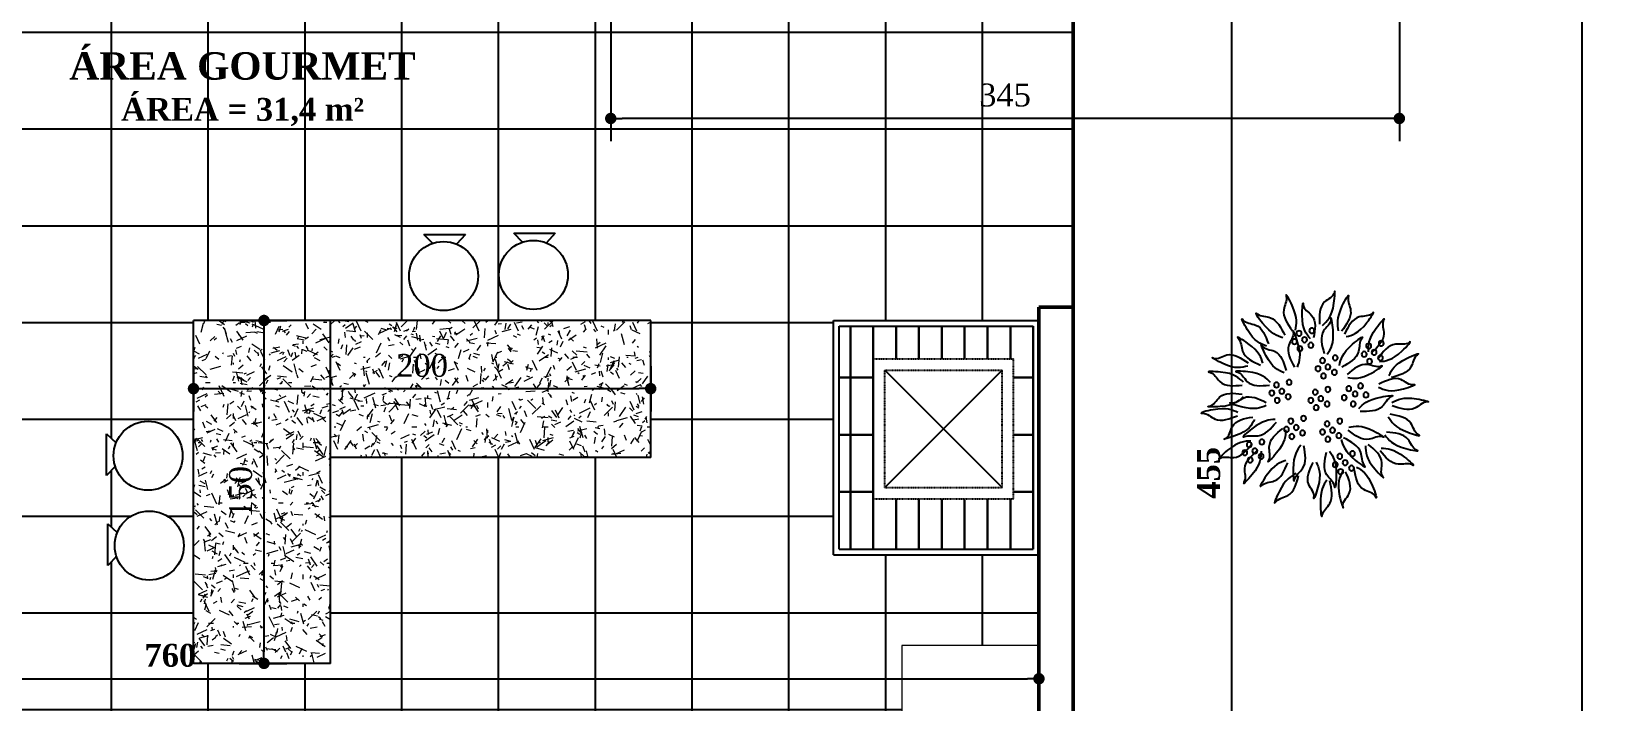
# Model space of a CAD drawing. Header units: millimetres. Extents: x 14929 to 124997, y 1647 to 25134.
# Drawn here: x 15713 to 16401, y 21382 to 21675 of the extents above; entities that cross this region are included whole.
import ezdxf

# ---------------------------------------------------------------- set-up
doc = ezdxf.new("R2010")
doc.units = ezdxf.units.MM
doc.linetypes.add('HIDDEN2', pattern=[0.1875, 0.125, -0.0625])
for name, color, linetype in [('ACESSORIOS', 2, 'Continuous'), ('Cobertura', 2, 'Continuous'), ('Hachuria - Moveis', 1, 'Continuous'), ('paisajismo', 7, 'Continuous'), ('Piso', 55, 'Continuous')]:
    doc.layers.add(name, color=color, linetype=linetype)
for name, color, linetype, lineweight in [('Hachura', 1, 'Continuous', 9), ('Parede Baixa', 5, 'Continuous', 50), ('Pilares Sub-solo', 7, 'Continuous', 70)]:
    doc.layers.add(name, color=color, linetype=linetype, lineweight=lineweight)
doc.styles.add('Valéria', font='romantic.ttf', dxfattribs={"height": 10})
doc.dimstyles.new('Cota - 50', dxfattribs={"dimtxt": 10, "dimasz": 5, "dimexe": 10, "dimexo": 20, "dimgap": 5, "dimtad": 1, "dimtxsty": 'Valéria', "dimblk": 'DOT', "dimcen": 0, "dimclrd": 12, "dimclre": 12, "dimclrt": 2, "dimazin": 2, "dimtfac": 1, "dimtix": 1, "dimtmove": 0, "dimatfit": 3, "dimldrblk": 'DOT', "dimfxl": 1, "dimarcsym": 0})

# ---------------------------------------------------------------- blocks, each defined once
blk = doc.blocks.new('A$C375069E9')
at = {"layer": 'paisajismo', "color": 221}
for centre in [(0.523, 1.919), (1.295, 2.06), (1.305, 1.899), (1.375, 1.959), (1.436, 2.03), (1.486, 1.939), (0.533, 1.759), (0.603, 1.819), (0.653, 1.719), (0.663, 1.889), (0.713, 1.799), (1.034, 1.759), (1.175, 1.729), (1.426, 1.859), (1.044, 1.598), (1.115, 1.658), (1.165, 1.558), (1.225, 1.638), (0.753, 1.448), (0.884, 1.418), (1.115, 1.408), (1.255, 1.378), (1.546, 1.488), (1.626, 1.388), (1.687, 1.458), (0.693, 1.348), (0.814, 1.358), (0.834, 1.247), (0.934, 1.317), (1.125, 1.247), (1.195, 1.307), (1.245, 1.207), (1.305, 1.287), (1.556, 1.327), (1.677, 1.287), (1.737, 1.368), (0.984, 1.057), (1.125, 1.027), (1.386, 1.087), (1.526, 1.057), (0.994, 0.896), (1.064, 0.956), (1.115, 0.856), (1.175, 0.936), (1.396, 0.926), (1.466, 0.986), (1.516, 0.886), (1.576, 0.966), (0.844, 0.696), (1.847, 0.826), (1.927, 0.726), (1.988, 0.796), (2.038, 0.706), (0.854, 0.535), (0.924, 0.595), (0.984, 0.666), (1.034, 0.575), (1.857, 0.666), (1.978, 0.625), (0.974, 0.495)]:
    blk.add_circle(centre, 0.0284, dxfattribs=at)
at = {"layer": 'paisajismo', "color": 124}
for points in [[(0.998, 2.06), (0.956, 2.334), (0.888, 2.44), (0.889, 2.435), (0.863, 2.285), (0.965, 2.054)], [(1.176, 2.118), (1.049, 2.364), (1.042, 2.49), (1.043, 2.485), (1.153, 2.379), (1.207, 2.133)], [(1.475, 2.065), (1.512, 2.34), (1.578, 2.447), (1.577, 2.442), (1.606, 2.292), (1.509, 2.06)], [(0.912, 1.994), (0.683, 2.149), (0.616, 2.257), (0.62, 2.253), (0.767, 2.212), (0.932, 2.022)], [(1.308, 1.969), (1.401, 2.229), (1.391, 2.355), (1.391, 2.35), (1.296, 2.23), (1.275, 1.979)], [(1.614, 1.981), (1.84, 2.142), (1.904, 2.25), (1.9, 2.247), (1.754, 2.203), (1.593, 2.009)], [(0.664, 1.826), (0.579, 2.089), (0.495, 2.183), (0.497, 2.179), (0.495, 2.026), (0.632, 1.814)], [(1.122, 1.799), (1.058, 2.068), (1.082, 2.193), (1.082, 2.187), (1.163, 2.058), (1.156, 1.806)], [(1.798, 1.89), (2.008, 2.07), (2.062, 2.185), (2.059, 2.181), (1.917, 2.123), (1.775, 1.916)], [(0.543, 1.718), (0.292, 1.836), (0.209, 1.931), (0.213, 1.928), (0.366, 1.911), (0.558, 1.749)], [(0.988, 1.675), (0.841, 1.91), (0.737, 1.981), (0.74, 1.977), (0.775, 1.828), (0.959, 1.656)], [(1.453, 1.657), (1.451, 1.934), (1.501, 2.049), (1.5, 2.044), (1.55, 1.9), (1.487, 1.656)], [(1.602, 1.593), (1.803, 1.784), (1.851, 1.901), (1.848, 1.896), (1.709, 1.832), (1.578, 1.618)], [(1.836, 1.699), (2.004, 1.919), (2.114, 1.98), (2.111, 1.977), (2.062, 1.832), (1.862, 1.678)], [(0.438, 1.564), (0.237, 1.755), (0.118, 1.797), (0.122, 1.794), (0.194, 1.659), (0.415, 1.539)], [(2.005, 1.668), (2.28, 1.695), (2.39, 1.758), (2.385, 1.756), (2.236, 1.791), (2.001, 1.702)], [(0.896, 1.541), (0.624, 1.594), (0.52, 1.667), (0.525, 1.665), (0.677, 1.685), (0.903, 1.575)], [(1.751, 1.486), (2.002, 1.603), (2.129, 1.605), (2.124, 1.604), (2.013, 1.498), (1.765, 1.455)], [(2.053, 1.488), (2.306, 1.601), (2.432, 1.601), (2.427, 1.6), (2.315, 1.496), (2.066, 1.456)], [(0.553, 1.432), (0.276, 1.415), (0.158, 1.46), (0.163, 1.459), (0.305, 1.517), (0.551, 1.466)], [(0.405, 1.262), (0.131, 1.304), (0.009, 1.27), (0.015, 1.27), (0.151, 1.2), (0.401, 1.228)], [(0.773, 1.195), (0.528, 1.324), (0.402, 1.332), (0.407, 1.33), (0.513, 1.219), (0.758, 1.164)], [(1.8, 1.231), (2.076, 1.215), (2.195, 1.26), (2.189, 1.259), (2.047, 1.316), (1.801, 1.265)], [(2.055, 1.326), (2.31, 1.218), (2.436, 1.221), (2.431, 1.222), (2.317, 1.323), (2.067, 1.357)], [(0.447, 1.106), (0.23, 0.934), (0.107, 0.902), (0.112, 0.905), (0.195, 1.033), (0.426, 1.133)], [(1.701, 1.076), (1.958, 0.973), (2.046, 0.883), (2.041, 0.885), (1.889, 0.894), (1.687, 1.045)], [(1.928, 1.076), (2.139, 0.896), (2.26, 0.861), (2.255, 0.863), (2.177, 0.995), (1.949, 1.102)], [(2.115, 1.151), (2.39, 1.183), (2.511, 1.145), (2.506, 1.145), (2.367, 1.08), (2.118, 1.117)], [(0.483, 0.904), (0.251, 0.752), (0.126, 0.732), (0.131, 0.734), (0.226, 0.854), (0.465, 0.933)], [(0.883, 0.989), (0.609, 0.948), (0.503, 0.88), (0.508, 0.882), (0.658, 0.855), (0.889, 0.956)], [(1.585, 0.962), (1.685, 0.704), (1.775, 0.615), (1.772, 0.62), (1.766, 0.772), (1.617, 0.976)], [(0.524, 0.758), (0.266, 0.658), (0.177, 0.569), (0.181, 0.571), (0.334, 0.578), (0.537, 0.726)], [(0.698, 0.783), (0.595, 0.526), (0.504, 0.438), (0.507, 0.442), (0.516, 0.595), (0.667, 0.796)], [(0.969, 0.852), (0.812, 0.624), (0.705, 0.557), (0.708, 0.561), (0.75, 0.708), (0.941, 0.872)], [(1.098, 0.722), (1.022, 0.455), (1.04, 0.33), (1.041, 0.335), (1.128, 0.461), (1.131, 0.713)], [(1.416, 0.791), (1.501, 0.528), (1.488, 0.402), (1.487, 0.407), (1.396, 0.53), (1.383, 0.782)], [(1.856, 0.722), (1.956, 0.464), (2.046, 0.374), (2.043, 0.379), (2.037, 0.532), (1.888, 0.735)], [(1.972, 0.836), (2.229, 0.733), (2.317, 0.642), (2.312, 0.645), (2.16, 0.653), (1.958, 0.804)], [(0.798, 0.546), (0.619, 0.335), (0.583, 0.214), (0.585, 0.218), (0.717, 0.297), (0.825, 0.524)], [(1.244, 0.6), (1.226, 0.324), (1.271, 0.206), (1.27, 0.211), (1.328, 0.353), (1.278, 0.599)], [(1.582, 0.621), (1.799, 0.449), (1.858, 0.337), (1.854, 0.341), (1.71, 0.393), (1.56, 0.595)], [(0.953, 0.499), (0.985, 0.224), (0.947, 0.103), (0.948, 0.108), (0.882, 0.247), (0.919, 0.496)], [(1.128, 0.401), (1.199, 0.134), (1.18, 0.009), (1.179, 0.014), (1.094, 0.142), (1.095, 0.393)], [(1.466, 0.475), (1.657, 0.274), (1.699, 0.155), (1.696, 0.159), (1.561, 0.231), (1.441, 0.452)]]:
    blk.add_spline(points, degree=3, dxfattribs=at)
blk = doc.blocks.new('_Dot')
at = {"color": 0, "linetype": 'ByBlock', "lineweight": -2}
blk.add_line((-0.5, 0), (-1, 0), dxfattribs=at)
at = {"color": 0, "linetype": 'ByBlock', "const_width": 0.5}
blk.add_lwpolyline([(-0.25, 0, 1), (0.25, 0, 1)], format="xyb", close=True, dxfattribs=at)
blk = doc.blocks.new('*D694')
at = {"color": 12, "lineweight": -2, "transparency": 16777216}
for p, q in [((16188.73, 21709.41), (16248.14, 21709.41)), ((16238.14, 21259.41), (16238.14, 21704.41)), ((16173.73, 21254.41), (16248.14, 21254.41))]:
    blk.add_line(p, q, dxfattribs=at)
at = {"layer": 'Defpoints', "color": 0, "transparency": 16777216}
for p in [(16168.73, 21709.41), (16238.14, 21709.41), (16153.73, 21254.41)]:
    blk.add_point(p, dxfattribs=at)
at = {"color": 12, "lineweight": -2, "transparency": 16777216, "xscale": 5, "yscale": 5, "zscale": 5}
for p, rotation in [((16238.14, 21709.41), 90), ((16238.14, 21254.41), 270)]:
    blk.add_blockref('_Dot', p, dxfattribs=dict(at, rotation=rotation))
at = {"color": 2, "transparency": 16777216, "insert": (16228.02, 21481.91), "char_height": 10, "attachment_point": 5, "rotation": 90, "style": 'Valéria'}
blk.add_mtext('{\\fRomantic|b1|i0|c2|p2;455}', dxfattribs=at)
blk = doc.blocks.new('*D744')
at = {"color": 12, "lineweight": -2, "transparency": 16777216}
for p, q in [((15393.73, 21404.41), (15393.73, 21401.85)), ((16153.73, 21404.41), (16153.73, 21401.85)), ((15398.73, 21391.85), (16148.73, 21391.85))]:
    blk.add_line(p, q, dxfattribs=at)
at = {"layer": 'Defpoints', "color": 0, "transparency": 16777216}
for p in [(16153.73, 21391.85), (15393.73, 21384.41), (16153.73, 21384.41)]:
    blk.add_point(p, dxfattribs=at)
at = {"color": 12, "lineweight": -2, "transparency": 16777216, "xscale": 5, "yscale": 5, "zscale": 5, "rotation": 180}
blk.add_blockref('_Dot', (15393.73, 21391.85), dxfattribs=at)
at = {"color": 12, "lineweight": -2, "transparency": 16777216, "xscale": 5, "yscale": 5, "zscale": 5}
blk.add_blockref('_Dot', (16153.73, 21391.85), dxfattribs=at)
at = {"color": 2, "transparency": 16777216, "insert": (15773.73, 21402.04), "char_height": 10, "attachment_point": 5, "style": 'Valéria'}
blk.add_mtext('{\\fRomantic|b1|i0|c2|p2;760}', dxfattribs=at)
blk = doc.blocks.new('*D745')
at = {"color": 12, "lineweight": -2, "transparency": 16777216}
for p, q in [((15783.87, 21528.57), (15783.87, 21508.74)), ((15983.87, 21528.57), (15983.87, 21508.74)), ((15788.87, 21518.74), (15978.87, 21518.74))]:
    blk.add_line(p, q, dxfattribs=at)
at = {"layer": 'Defpoints', "color": 0, "transparency": 16777216}
for p in [(15783.87, 21548.57), (15983.87, 21548.57), (15983.87, 21518.74)]:
    blk.add_point(p, dxfattribs=at)
at = {"color": 12, "lineweight": -2, "transparency": 16777216, "xscale": 5, "yscale": 5, "zscale": 5, "rotation": 180}
blk.add_blockref('_Dot', (15783.87, 21518.74), dxfattribs=at)
at = {"color": 12, "lineweight": -2, "transparency": 16777216, "xscale": 5, "yscale": 5, "zscale": 5}
blk.add_blockref('_Dot', (15983.87, 21518.74), dxfattribs=at)
at = {"color": 2, "transparency": 16777216, "insert": (15883.87, 21528.85), "char_height": 10, "attachment_point": 5, "style": 'Valéria'}
blk.add_mtext('200', dxfattribs=at)
blk = doc.blocks.new('*D746')
at = {"color": 12, "lineweight": -2, "transparency": 16777216}
for p, q in [((15803.87, 21548.57), (15824.71, 21548.57)), ((15814.71, 21543.57), (15814.71, 21403.57)), ((15803.87, 21398.57), (15824.71, 21398.57))]:
    blk.add_line(p, q, dxfattribs=at)
at = {"layer": 'Defpoints', "color": 0, "transparency": 16777216}
for p in [(15783.87, 21548.57), (15783.87, 21398.57), (15814.71, 21398.57)]:
    blk.add_point(p, dxfattribs=at)
at = {"color": 12, "lineweight": -2, "transparency": 16777216, "xscale": 5, "yscale": 5, "zscale": 5}
for p, rotation in [((15814.71, 21548.57), 90), ((15814.71, 21398.57), 270)]:
    blk.add_blockref('_Dot', p, dxfattribs=dict(at, rotation=rotation))
at = {"color": 2, "transparency": 16777216, "insert": (15804.52, 21473.57), "char_height": 10, "attachment_point": 5, "rotation": 90, "style": 'Valéria'}
blk.add_mtext('150', dxfattribs=at)
blk = doc.blocks.new('*D748')
at = {"color": 12, "lineweight": -2, "transparency": 16777216}
for p, q in [((16188.73, 21709.41), (16401.16, 21709.41)), ((16391.16, 21704.41), (16391.16, 20339.41)), ((16187.48, 20334.41), (16401.16, 20334.41))]:
    blk.add_line(p, q, dxfattribs=at)
at = {"layer": 'Defpoints', "color": 0, "transparency": 16777216}
for p in [(16168.73, 21709.41), (16167.48, 20334.41), (16391.16, 20334.41)]:
    blk.add_point(p, dxfattribs=at)
at = {"color": 12, "lineweight": -2, "transparency": 16777216, "xscale": 5, "yscale": 5, "zscale": 5}
for p, rotation in [((16391.16, 21709.41), 90), ((16391.16, 20334.41), 270)]:
    blk.add_blockref('_Dot', p, dxfattribs=dict(at, rotation=rotation))
at = {"color": 2, "transparency": 16777216, "insert": (16380.97, 21021.91), "char_height": 10, "attachment_point": 5, "rotation": 90, "style": 'Valéria'}
blk.add_mtext('1375', dxfattribs=at)
blk = doc.blocks.new('*D749')
at = {"color": 12, "lineweight": -2, "transparency": 16777216}
for p, q in [((15966.4, 21689.41), (15966.4, 21626.93)), ((16311.4, 21689.41), (16311.4, 21626.93)), ((16306.4, 21636.93), (15971.4, 21636.93))]:
    blk.add_line(p, q, dxfattribs=at)
at = {"layer": 'Defpoints', "color": 0, "transparency": 16777216}
for p in [(15966.4, 21709.41), (16311.4, 21709.41), (15966.4, 21636.93)]:
    blk.add_point(p, dxfattribs=at)
at = {"color": 12, "lineweight": -2, "transparency": 16777216, "xscale": 5, "yscale": 5, "zscale": 5, "rotation": 180}
blk.add_blockref('_Dot', (15966.4, 21636.93), dxfattribs=at)
at = {"color": 12, "lineweight": -2, "transparency": 16777216, "xscale": 5, "yscale": 5, "zscale": 5}
blk.add_blockref('_Dot', (16311.4, 21636.93), dxfattribs=at)
at = {"color": 2, "transparency": 16777216, "insert": (16138.9, 21647.12), "char_height": 10, "attachment_point": 5, "style": 'Valéria'}
blk.add_mtext('345', dxfattribs=at)

msp = doc.modelspace()

# ---------------------------------------------------------------- hatches: boundary and pattern name
at = {"layer": 'Hachura', "transparency": 33554687}
h = msp.add_hatch(dxfattribs=at)
h.set_pattern_fill('TEXTURED', color=55, scale=34.666667, angle=540, pattern_type=2)
h.set_pattern_definition([(180, (3930.65, 5607.934), (-15.253333, -26.346667), [1.386667, -23.226667, 1.04, -10.053333, 2.08, -24.613333]), (185, (3946.25, 5595.454), (-13.65015, -26.945558), [2.773333, -23.226667, 2.08, -10.053333, 4.16, -24.613333]), (190, (3937.237, 5593.72), (-9.322576, -32.973117), [2.426667, -5.893333, 3.12, -18.373333, 1.733333, -22.88]), (195, (3943.477, 5590.6), (-7.800804, -31.160774), [4.853333, -5.893333, 5.2, -18.373333, 3.813333, -22.88]), (200, (3940.704, 5604.814), (-15.42331, -25.535034), [2.773333, -19.066667, 2.426667, -14.213333, 1.733333, -11.093333]), (205, (3935.85, 5609.667), (-17.285344, -25.272984), [3.813333, -19.066667, 4.853333, -14.213333, 4.16, -11.093333]), (210, (3930.65, 5606.894), (2.53867, -29.357105), [1.733333, -11.44, 1.386667, -16.986667, 1.04, -22.533333]), (215, (3946.25, 5619.374), (-2.579614, -34.392808), [3.813333, -11.44, 2.773333, -16.986667, 2.08, -22.533333]), (220, (3940.357, 5599.267), (-3.909928, -25.002797), [1.386667, -15.253333, 1.04, -9.706667, 2.773333, -17.68]), (225, (3940.357, 5611.747), (7.10878, -34.07312), [2.773333, -15.253333, 2.08, -9.706667, 5.2, -17.68]), (230, (3935.157, 5611.747), (9.273087, -27.240315), [0.693333, -12.826667, 1.733333, -21.146667, 2.08, -10.746667]), (240, (3934.117, 5609.32), (11.49466, -25.850663), [1.733333, -14.213333, 0.693333, -16.64, 1.386667, -12.826667]), (245, (3946.597, 5609.32), (8.429678, -36.061189), [3.813333, -14.213333, 1.386667, -16.64, 2.773333, -12.826667]), (250, (3937.93, 5613.48), (12.698662, -24.912258), [1.04, -6.586667, 2.08, -11.093333, 1.386667, -15.253333]), (255, (3950.41, 5616.6), (26.87634, -26.94076), [2.08, -6.586667, 4.16, -11.093333, 2.773333, -15.253333]), (260, (3936.197, 5593.027), (24.100884, -19.034248), [2.426667, -15.253333, 1.04, -18.026667, 2.08, -16.986667]), (265, (3933.077, 5617.987), (28.776244, -17.13321), [4.853333, -15.253333, 2.08, -18.026667, 4.16, -16.986667]), (270, (3934.117, 5607.934), (30.506667, -12.826667), [2.08, -10.746667, 1.386667, -21.146667, 0.693333, -21.493333]), (275, (3946.597, 5595.454), (32.5962, -22.551536), [4.16, -10.746667, 1.386667, -21.146667, 1.386667, -21.493333]), (280, (3939.664, 5597.187), (28.65448, -16.772345), [2.426667, -13.52, 2.08, -11.093333, 2.426667, -25.306667]), (285, (3933.424, 5590.947), (30.007247, -14.21112), [4.853333, -13.52, 4.16, -11.093333, 4.853333, -25.306667]), (290, (3942.09, 5616.947), (27.784217, -9.439865), [2.773333, -9.013333, 1.386667, -18.373333, 2.08, -20.106667]), (295, (3923.37, 5616.947), (28.501228, -6.98239), [5.2, -9.013333, 2.773333, -18.373333, 4.16, -20.106667]), (300, (3951.45, 5612.787), (33.123994, -3.29244), [1.733333, -23.226667, 2.08, -10.746667, 2.426667, -14.213333]), (305, (3948.33, 5609.667), (37.630215, -1.15916), [3.813333, -23.226667, 4.16, -10.746667, 4.853333, -14.213333]), (310, (3943.824, 5620.414), (32.252453, -8.235192), [1.04, -7.626667, 1.386667, -14.906667, 2.773333, -19.413333]), (315, (3940.704, 5617.294), (37.259813, -5.392868), [2.08, -7.626667, 2.773333, -14.906667, 5.2, -19.413333]), (320, (3954.224, 5592.68), (25.491192, 3.952657), [2.08, -12.48, 2.426667, -10.746667, 1.386667, -14.56]), (325, (3940.357, 5614.52), (26.839252, 8.715074), [4.16, -12.48, 4.853333, -10.746667, 2.773333, -14.56]), (330, (3925.45, 5622.494), (23.668663, 13.955328), [1.386667, -9.706667, 2.773333, -21.493333, 2.426667, -19.76]), (335, (3928.57, 5603.427), (30.84535, 12.009376), [2.773333, -9.706667, 5.2, -21.493333, 4.853333, -19.76]), (340, (3948.33, 5603.08), (27.49079, 18.769537), [2.08, -14.56, 1.733333, -13.173333, 1.386667, -21.146667]), (345, (3951.45, 5615.56), (29.57151, 23.300267), [4.16, -14.56, 3.813333, -13.173333, 2.773333, -21.146667]), (350, (3946.25, 5611.4), (24.918868, 19.54312), [3.12, -11.44, 2.08, -15.6, 2.773333, -15.253333]), (355, (3930.65, 5595.8), (23.6646, 27.85683), [3.813333, -11.44, 4.16, -15.6, 4.506667, -15.253333])])
edge = h.paths.add_edge_path(flags=16)
edge.add_arc((15809.315, 21405.879), 1.3, 0, 360)
h.paths.add_polyline_path([(15783.87, 21398.572), (15843.87, 21398.572), (15843.87, 21548.572), (15783.87, 21548.572)])
h = msp.add_hatch(dxfattribs=at)
h.set_pattern_fill('TEXTURED', color=55, scale=34.666667, angle=450, pattern_type=2)
h.set_pattern_definition([(90, (51.988, 33402.946), (-26.346667, 15.253333), [1.386667, -23.226667, 1.04, -10.053333, 2.08, -24.613333]), (95, (39.508, 33387.346), (-26.945558, 13.65015), [2.773333, -23.226667, 2.08, -10.053333, 4.16, -24.613333]), (100, (37.775, 33396.36), (-32.973117, 9.322576), [2.426667, -5.893333, 3.12, -18.373333, 1.733333, -22.88]), (105, (34.655, 33390.12), (-31.160774, 7.800804), [4.853333, -5.893333, 5.2, -18.373333, 3.813333, -22.88]), (110, (48.868, 33392.893), (-25.535034, 15.42331), [2.773333, -19.066667, 2.426667, -14.213333, 1.733333, -11.093333]), (115, (53.721, 33397.746), (-25.272984, 17.285344), [3.813333, -19.066667, 4.853333, -14.213333, 4.16, -11.093333]), (120, (50.948, 33402.946), (-29.357105, -2.53867), [1.733333, -11.44, 1.386667, -16.986667, 1.04, -22.533333]), (125, (63.428, 33387.346), (-34.392808, 2.579614), [3.813333, -11.44, 2.773333, -16.986667, 2.08, -22.533333]), (130, (43.321, 33393.24), (-25.002797, 3.909928), [1.386667, -15.253333, 1.04, -9.706667, 2.773333, -17.68]), (135, (55.8, 33393.24), (-34.07312, -7.10878), [2.773333, -15.253333, 2.08, -9.706667, 5.2, -17.68]), (140, (55.8, 33398.44), (-27.240315, -9.273087), [0.693333, -12.826667, 1.733333, -21.146667, 2.08, -10.746667]), (150, (53.375, 33399.48), (-25.850663, -11.49466), [1.733333, -14.213333, 0.693333, -16.64, 1.386667, -12.826667]), (155, (53.375, 33387), (-36.061189, -8.429678), [3.813333, -14.213333, 1.386667, -16.64, 2.773333, -12.826667]), (160, (57.535, 33395.666), (-24.912258, -12.698662), [1.04, -6.586667, 2.08, -11.093333, 1.386667, -15.253333]), (165, (60.655, 33383.186), (-26.94076, -26.87634), [2.08, -6.586667, 4.16, -11.093333, 2.773333, -15.253333]), (170, (37.08, 33397.4), (-19.034248, -24.100884), [2.426667, -15.253333, 1.04, -18.026667, 2.08, -16.986667]), (175, (62.04, 33400.52), (-17.13321, -28.776244), [4.853333, -15.253333, 2.08, -18.026667, 4.16, -16.986667]), (180, (51.988, 33399.48), (-12.826667, -30.506667), [2.08, -10.746667, 1.386667, -21.146667, 0.693333, -21.493333]), (185, (39.508, 33387), (-22.551536, -32.5962), [4.16, -10.746667, 1.386667, -21.146667, 1.386667, -21.493333]), (190, (41.24, 33393.933), (-16.772345, -28.65448), [2.426667, -13.52, 2.08, -11.093333, 2.426667, -25.306667]), (195, (35, 33400.173), (-14.21112, -30.007247), [4.853333, -13.52, 4.16, -11.093333, 4.853333, -25.306667]), (200, (61.001, 33391.506), (-9.439865, -27.784217), [2.773333, -9.013333, 1.386667, -18.373333, 2.08, -20.106667]), (205, (61.001, 33410.226), (-6.98239, -28.501228), [5.2, -9.013333, 2.773333, -18.373333, 4.16, -20.106667]), (210, (56.84, 33382.146), (-3.29244, -33.123994), [1.733333, -23.226667, 2.08, -10.746667, 2.426667, -14.213333]), (215, (53.72, 33385.266), (-1.15916, -37.630215), [3.813333, -23.226667, 4.16, -10.746667, 4.853333, -14.213333]), (220, (64.468, 33389.773), (-8.235192, -32.252453), [1.04, -7.626667, 1.386667, -14.906667, 2.773333, -19.413333]), (225, (61.348, 33392.893), (-5.392868, -37.259813), [2.08, -7.626667, 2.773333, -14.906667, 5.2, -19.413333]), (230, (36.735, 33379.373), (3.952657, -25.491192), [2.08, -12.48, 2.426667, -10.746667, 1.386667, -14.56]), (235, (58.575, 33393.24), (8.715074, -26.839252), [4.16, -12.48, 4.853333, -10.746667, 2.773333, -14.56]), (240, (66.548, 33408.146), (13.955328, -23.668663), [1.386667, -9.706667, 2.773333, -21.493333, 2.426667, -19.76]), (245, (47.48, 33405.026), (12.009376, -30.84535), [2.773333, -9.706667, 5.2, -21.493333, 4.853333, -19.76]), (250, (47.135, 33385.266), (18.769537, -27.49079), [2.08, -14.56, 1.733333, -13.173333, 1.386667, -21.146667]), (255, (59.615, 33382.146), (23.300267, -29.57151), [4.16, -14.56, 3.813333, -13.173333, 2.773333, -21.146667]), (260, (55.455, 33387.346), (19.54312, -24.918868), [3.12, -11.44, 2.08, -15.6, 2.773333, -15.253333]), (265, (39.855, 33402.946), (27.85683, -23.6646), [3.813333, -11.44, 4.16, -15.6, 4.506667, -15.253333])])
edge = h.paths.add_edge_path(flags=16)
edge.add_arc((15849.932, 21524.282), 1.3, 0, 360)
h.paths.add_polyline_path([(15843.87, 21548.572), (15843.87, 21488.572), (15983.87, 21488.572), (15983.87, 21548.572)])
at = {"layer": 'Piso'}
h = msp.add_hatch(dxfattribs=at)
h.set_pattern_fill('ANSI37', color=256, scale=13.33333, angle=-45)
h.paths.add_polyline_path([(15783.87, 21548.572), (15843.87, 21548.572), (15843.87, 21398.572), (15783.87, 21398.572)], flags=16)
h.paths.add_polyline_path([(15983.87, 21548.572), (15983.87, 21488.572), (15843.87, 21488.572), (15843.87, 21548.572)], flags=16)
edge = h.paths.add_edge_path(flags=16)
edge.add_line((15745.804, 21498.938), (15750.002, 21495.093))
edge.add_arc((15763.994, 21489.407), 15.104, 157.882989, 198.416784)
edge.add_line((15749.664, 21484.635), (15745.804, 21480.755))
edge.add_line((15745.804, 21480.755), (15745.804, 21498.938))
edge = h.paths.add_edge_path(flags=16)
edge.add_line((15750.187, 21445.309), (15746.328, 21441.429))
edge.add_line((15746.328, 21441.429), (15746.328, 21459.612))
edge.add_line((15746.328, 21459.612), (15750.525, 21455.767))
edge.add_arc((15764.517, 21450.081), 15.104, 157.882989, 198.416784)
edge = h.paths.add_edge_path(flags=16)
edge.add_arc((15764.517, 21450.081), 15.104, 0, 360)
edge = h.paths.add_edge_path(flags=16)
edge.add_line((15522.404, 21630.793), (15522.404, 21649.951))
edge.add_line((15522.404, 21649.951), (15622.404, 21649.951))
edge.add_line((15622.404, 21649.951), (15622.404, 21630.793))
edge.add_line((15622.404, 21630.793), (15600.16, 21630.793))
edge.add_arc((15600.16, 21625.827), 4.967, 90, 180)
edge.add_line((15595.193, 21625.827), (15595.193, 21596.027))
edge.add_arc((15600.16, 21596.027), 4.967, 180, 270)
edge.add_line((15600.16, 21591.06), (15622.404, 21591.06))
edge.add_line((15622.404, 21591.06), (15622.404, 21571.885))
edge.add_line((15622.404, 21571.885), (15600.16, 21571.885))
edge.add_arc((15600.16, 21566.919), 4.967, 90, 180)
edge.add_line((15595.193, 21566.919), (15595.193, 21537.119))
edge.add_arc((15600.16, 21537.119), 4.967, 180, 270)
edge.add_line((15600.16, 21532.152), (15622.404, 21532.152))
edge.add_line((15622.404, 21532.152), (15622.404, 21513.492))
edge.add_line((15622.404, 21513.492), (15600.16, 21513.492))
edge.add_arc((15600.16, 21508.525), 4.967, 90, 180)
edge.add_line((15595.193, 21508.525), (15595.193, 21478.725))
edge.add_arc((15600.16, 21478.725), 4.967, 180, 270)
edge.add_line((15600.16, 21473.758), (15622.404, 21473.758))
edge.add_line((15622.404, 21473.758), (15622.404, 21449.951))
edge.add_line((15622.404, 21449.951), (15522.404, 21449.951))
edge.add_line((15522.404, 21449.951), (15522.404, 21473.758))
edge.add_line((15522.404, 21473.758), (15541.221, 21473.758))
edge.add_arc((15541.221, 21478.725), 4.967, 270, 360)
edge.add_line((15546.187, 21478.725), (15546.187, 21508.525))
edge.add_arc((15541.221, 21508.525), 4.967, 0, 90)
edge.add_line((15541.221, 21513.492), (15522.404, 21513.492))
edge.add_line((15522.404, 21513.492), (15522.404, 21532.152))
edge.add_line((15522.404, 21532.152), (15541.221, 21532.152))
edge.add_arc((15541.221, 21537.119), 4.967, 270, 360)
edge.add_line((15546.187, 21537.119), (15546.187, 21566.919))
edge.add_arc((15541.221, 21566.919), 4.967, 0, 90)
edge.add_line((15541.221, 21571.885), (15522.404, 21571.885))
edge.add_line((15522.404, 21571.885), (15522.404, 21591.06))
edge.add_line((15522.404, 21591.06), (15541.221, 21591.06))
edge.add_arc((15541.221, 21596.027), 4.967, 270, 360)
edge.add_line((15546.187, 21596.027), (15546.187, 21625.827))
edge.add_arc((15541.221, 21625.827), 4.967, 0, 90)
edge.add_line((15541.221, 21630.793), (15522.404, 21630.793))
edge = h.paths.add_edge_path(flags=0)
edge.add_arc((15541.221, 21625.827), 4.967, 0, 90)
edge.add_line((15541.221, 21630.793), (15522.404, 21630.793))
edge.add_line((15522.404, 21630.793), (15522.404, 21591.06))
edge.add_line((15522.404, 21591.06), (15541.221, 21591.06))
edge.add_arc((15541.221, 21596.027), 4.967, 270, 360)
edge.add_line((15546.187, 21596.027), (15546.187, 21625.827))
edge = h.paths.add_edge_path(flags=16)
edge.add_line((15541.221, 21532.152), (15522.404, 21532.152))
edge.add_line((15522.404, 21532.152), (15522.404, 21571.885))
edge.add_line((15522.404, 21571.885), (15541.221, 21571.885))
edge.add_arc((15541.221, 21566.919), 4.967, 0, 90, ccw=False)
edge.add_line((15546.187, 21566.919), (15546.187, 21537.119))
edge.add_arc((15541.221, 21537.119), 4.967, -90, 0, ccw=False)
edge = h.paths.add_edge_path(flags=16)
edge.add_arc((15541.221, 21508.525), 4.967, 0, 90)
edge.add_line((15541.221, 21513.492), (15522.404, 21513.492))
edge.add_line((15522.404, 21513.492), (15522.404, 21473.758))
edge.add_line((15522.404, 21473.758), (15541.221, 21473.758))
edge.add_arc((15541.221, 21478.725), 4.967, 270, 360)
edge.add_line((15546.187, 21478.725), (15546.187, 21508.525))
edge = h.paths.add_edge_path(flags=16)
edge.add_line((15511.421, 21513.492), (15522.404, 21513.492))
edge.add_line((15522.404, 21513.492), (15522.404, 21473.758))
edge.add_line((15522.404, 21473.758), (15511.421, 21473.758))
edge.add_arc((15511.421, 21478.725), 4.967, 180, 270, ccw=False)
edge.add_line((15506.454, 21478.725), (15506.454, 21508.525))
edge.add_arc((15511.421, 21508.525), 4.967, 90, 180, ccw=False)
edge = h.paths.add_edge_path(flags=16)
edge.add_line((15504.716, 21473.692), (15501.997, 21472.473))
edge.add_arc((15548.644, 21493.203), 51.046, 155.131025, 203.960911, ccw=False)
edge.add_line((15502.331, 21514.671), (15505.163, 21513.69))
edge.add_arc((15548.644, 21493.203), 48.066, 154.771623, 203.949464)
edge = h.paths.add_edge_path(flags=16)
edge.add_line((15511.421, 21571.885), (15522.404, 21571.885))
edge.add_line((15522.404, 21571.885), (15522.404, 21532.152))
edge.add_line((15522.404, 21532.152), (15511.421, 21532.152))
edge.add_arc((15511.421, 21537.119), 4.967, 180, 270, ccw=False)
edge.add_line((15506.454, 21537.119), (15506.454, 21566.919))
edge.add_arc((15511.421, 21566.919), 4.967, 90, 180, ccw=False)
edge = h.paths.add_edge_path(flags=16)
edge.add_line((15502.331, 21573.064), (15505.163, 21572.084))
edge.add_arc((15548.644, 21551.597), 48.066, 154.771623, 203.949464)
edge.add_line((15504.716, 21532.085), (15501.997, 21530.866))
edge.add_arc((15548.644, 21551.597), 51.046, 155.131025, 203.960911, ccw=False)
edge = h.paths.add_edge_path(flags=16)
edge.add_line((15629.96, 21532.152), (15622.404, 21532.152))
edge.add_line((15622.404, 21532.152), (15622.404, 21571.885))
edge.add_line((15622.404, 21571.885), (15629.96, 21571.885))
edge.add_arc((15629.96, 21566.919), 4.967, 0, 90, ccw=False)
edge.add_line((15634.927, 21566.919), (15634.927, 21537.119))
edge.add_arc((15629.96, 21537.119), 4.967, 270, 360, ccw=False)
edge = h.paths.add_edge_path(flags=0)
edge.add_line((15600.16, 21571.885), (15622.404, 21571.885))
edge.add_line((15622.404, 21571.885), (15622.404, 21532.152))
edge.add_line((15622.404, 21532.152), (15600.16, 21532.152))
edge.add_arc((15600.16, 21537.119), 4.967, 180, 270, ccw=False)
edge.add_line((15595.193, 21537.119), (15595.193, 21566.919))
edge.add_arc((15600.16, 21566.919), 4.967, 90, 180, ccw=False)
edge = h.paths.add_edge_path(flags=16)
edge.add_line((15636.218, 21572.084), (15639.049, 21573.064))
edge.add_arc((15592.737, 21551.597), 51.046, -23.960911, 24.868975, ccw=False)
edge.add_line((15639.384, 21530.866), (15636.664, 21532.085))
edge.add_arc((15592.737, 21551.597), 48.066, 336.050536, 385.228377)
edge = h.paths.add_edge_path(flags=0)
edge.add_line((15600.16, 21513.492), (15622.404, 21513.492))
edge.add_line((15622.404, 21513.492), (15622.404, 21473.758))
edge.add_line((15622.404, 21473.758), (15600.16, 21473.758))
edge.add_arc((15600.16, 21478.725), 4.967, 180, 270, ccw=False)
edge.add_line((15595.193, 21478.725), (15595.193, 21508.525))
edge.add_arc((15600.16, 21508.525), 4.967, 90, 180, ccw=False)
edge = h.paths.add_edge_path(flags=16)
edge.add_line((15629.96, 21473.758), (15622.404, 21473.758))
edge.add_line((15622.404, 21473.758), (15622.404, 21513.492))
edge.add_line((15622.404, 21513.492), (15629.96, 21513.492))
edge.add_arc((15629.96, 21508.525), 4.967, 0, 90, ccw=False)
edge.add_line((15634.927, 21508.525), (15634.927, 21478.725))
edge.add_arc((15629.96, 21478.725), 4.967, 270, 360, ccw=False)
edge = h.paths.add_edge_path(flags=16)
edge.add_line((15636.218, 21513.69), (15639.049, 21514.671))
edge.add_arc((15592.737, 21493.203), 51.046, -23.960911, 24.868975, ccw=False)
edge.add_line((15639.384, 21472.473), (15636.664, 21473.692))
edge.add_arc((15592.737, 21493.203), 48.066, 336.050536, 385.228377)
h.paths.add_polyline_path([(16168.725, 21709.407), (15395.31, 21709.407), (15393.725, 21384.407), (15653.725, 21384.407), (15653.725, 21254.407), (15842.921, 21257.455), (15842.921, 21327.58), (15913.446, 21329.571), (15878.749, 21328.759), (15878.749, 21331.509), (15875.737, 21331.509), (15875.737, 21333.342), (15880.321, 21333.342), (15880.305, 21328.759), (15883.071, 21328.759), (15918.612, 21327.58), (15917.171, 21257.455), (15923.725, 21314.407), (16088.656, 21314.407), (16093.725, 21314.407), (16093.725, 21406.407), (16153.725, 21406.407), (16153.725, 21446.072), (16063.87, 21446.072), (16063.87, 21548.572), (16153.725, 21548.572), (16153.725, 21554.407), (16168.725, 21554.407)])

# ---------------------------------------------------------------- linework, layer by layer
for p, q in [((16063.87, 21446.072), (16063.87, 21548.572)), ((16063.87, 21548.572), (16153.725, 21548.572)), ((16153.725, 21548.572), (16153.725, 21446.072)), ((16063.87, 21446.072), (16153.725, 21446.072))]:
    msp.add_line(p, q)
at = {"color": 2}
for p, q in [((16066.37, 21546.072), (16151.225, 21546.072)), ((16066.37, 21448.572), (16066.37, 21546.072)), ((16151.225, 21546.072), (16151.225, 21448.572)), ((16066.37, 21448.572), (16151.225, 21448.572))]:
    msp.add_line(p, q, dxfattribs=at)
for points in [[(16071.225, 21546.072), (16071.225, 21523.572), (16081.225, 21523.572)], [(16071.225, 21523.572), (16071.225, 21546.072)], [(16081.225, 21546.072), (16081.225, 21523.572), (16081.299, 21523.572)], [(16081.225, 21523.572), (16081.225, 21546.072)], [(16091.225, 21546.072), (16091.225, 21531.842)], [(16091.225, 21531.842), (16091.225, 21546.072)], [(16101.225, 21546.072), (16101.225, 21531.842)], [(16101.225, 21531.842), (16101.225, 21546.072)], [(16111.225, 21546.072), (16111.225, 21531.842)], [(16111.225, 21531.842), (16111.225, 21546.072)], [(16121.225, 21546.072), (16121.225, 21531.842)], [(16121.225, 21531.842), (16121.225, 21546.072)], [(16131.225, 21546.072), (16131.225, 21531.842)], [(16131.225, 21531.842), (16131.225, 21546.072)], [(16141.225, 21546.072), (16141.225, 21531.842)], [(16141.225, 21531.842), (16141.225, 21546.072)], [(16151.225, 21523.572), (16151.225, 21546.072)], [(16066.37, 21523.572), (16071.225, 21523.572)], [(16071.225, 21498.572), (16071.225, 21523.572), (16066.37, 21523.572)], [(16081.225, 21498.572), (16081.225, 21523.572), (16071.225, 21523.572), (16071.225, 21498.572), (16081.225, 21498.572)], [(16081.299, 21523.572), (16081.225, 21523.572), (16081.225, 21498.572), (16081.299, 21498.572)], [(16142.646, 21523.572), (16151.225, 21523.572)], [(16151.225, 21498.572), (16151.225, 21523.572), (16142.646, 21523.572)], [(16066.37, 21498.572), (16071.225, 21498.572)], [(16071.225, 21473.572), (16071.225, 21498.572), (16066.37, 21498.572)], [(16081.225, 21473.572), (16081.225, 21498.572), (16071.225, 21498.572), (16071.225, 21473.572), (16081.225, 21473.572)], [(16081.299, 21498.572), (16081.225, 21498.572), (16081.225, 21473.572), (16081.299, 21473.572)], [(16142.646, 21498.572), (16151.225, 21498.572)], [(16151.225, 21473.572), (16151.225, 21498.572), (16142.646, 21498.572)], [(16066.37, 21473.572), (16071.225, 21473.572)], [(16071.225, 21448.572), (16071.225, 21473.572), (16066.37, 21473.572)], [(16081.225, 21448.572), (16081.225, 21473.572), (16071.225, 21473.572), (16071.225, 21448.572), (16081.225, 21448.572)], [(16081.299, 21473.572), (16081.225, 21473.572), (16081.225, 21448.572), (16091.225, 21448.572)], [(16142.646, 21473.572), (16151.225, 21473.572)], [(16151.225, 21448.572), (16151.225, 21473.572), (16142.646, 21473.572)], [(16091.225, 21470.495), (16091.225, 21448.572), (16101.225, 21448.572)], [(16091.225, 21448.572), (16091.225, 21470.495)], [(16101.225, 21470.495), (16101.225, 21448.572), (16111.225, 21448.572)], [(16101.225, 21448.572), (16101.225, 21470.495)], [(16111.225, 21470.495), (16111.225, 21448.572), (16121.225, 21448.572)], [(16111.225, 21448.572), (16111.225, 21470.495)], [(16121.225, 21470.495), (16121.225, 21448.572), (16131.225, 21448.572)], [(16121.225, 21448.572), (16121.225, 21470.495)], [(16131.225, 21470.495), (16131.225, 21448.572), (16141.225, 21448.572)], [(16131.225, 21448.572), (16131.225, 21470.495)], [(16141.225, 21470.495), (16141.225, 21448.572), (16151.225, 21448.572)], [(16141.225, 21448.572), (16141.225, 21470.495)], [(16066.37, 21448.572), (16071.225, 21448.572)]]:
    msp.add_lwpolyline(points)
at = {"layer": 'ACESSORIOS'}
for p, q in [((15783.87, 21398.572), (15783.87, 21548.572)), ((15983.87, 21548.572), (15783.87, 21548.572)), ((15843.87, 21398.572), (15843.87, 21548.572)), ((15983.87, 21488.572), (15983.87, 21548.572)), ((15983.87, 21488.572), (15843.87, 21488.572)), ((15843.87, 21398.572), (15783.87, 21398.572))]:
    msp.add_line(p, q, dxfattribs=at)
at = {"layer": 'Cobertura', "ltscale": 0.8}
for p, q in [((16066.37, 21448.572), (16066.37, 21536.409)), ((16086.299, 21475.495), (16137.646, 21526.842)), ((16086.299, 21526.842), (16137.646, 21475.495))]:
    msp.add_line(p, q, dxfattribs=at)
at = {"layer": 'Cobertura', "color": 1, "linetype": 'HIDDEN2', "ltscale": 0.8}
for p, q in [((16081.299, 21531.842), (16142.646, 21531.842)), ((16081.299, 21470.495), (16081.299, 21531.842)), ((16086.299, 21526.842), (16137.646, 21526.842)), ((16086.299, 21475.495), (16086.299, 21526.842)), ((16137.646, 21475.495), (16137.646, 21526.842)), ((16142.646, 21470.495), (16142.646, 21531.842)), ((16086.299, 21475.495), (16137.646, 21475.495)), ((16081.299, 21470.495), (16142.646, 21470.495))]:
    msp.add_line(p, q, dxfattribs=at)
at = {"layer": 'Hachura'}
for p, q in [((16153.725, 21406.407), (16093.725, 21406.407)), ((16093.725, 21406.407), (16093.725, 21254.407))]:
    msp.add_line(p, q, dxfattribs=at)
at = {"layer": 'Hachuria - Moveis'}
for p, q in [((15888.491, 21582.315), (15884.611, 21586.174)), ((15884.611, 21586.174), (15902.794, 21586.174)), ((15902.794, 21586.174), (15898.949, 21581.977)), ((15927.817, 21582.838), (15923.937, 21586.698)), ((15923.937, 21586.698), (15942.12, 21586.698)), ((15942.12, 21586.698), (15938.275, 21582.5)), ((15745.804, 21480.755), (15745.804, 21498.938)), ((15745.804, 21498.938), (15750.002, 21495.093)), ((15749.664, 21484.635), (15745.804, 21480.755)), ((15746.328, 21441.429), (15746.328, 21459.612)), ((15746.328, 21459.612), (15750.525, 21455.767)), ((15750.187, 21445.309), (15746.328, 21441.429))]:
    msp.add_line(p, q, dxfattribs=at)
for centre in [(15893.263, 21567.985), (15932.588, 21568.508), (15763.994, 21489.407), (15764.517, 21450.081)]:
    msp.add_circle(centre, 15.104, dxfattribs=at)
at = {"layer": 'Parede Baixa'}
for p, q in [((16168.725, 21709.407), (16168.725, 21114.407)), ((16168.725, 21554.407), (16153.725, 21554.407)), ((16153.725, 21554.407), (16153.725, 21254.407))]:
    msp.add_line(p, q, dxfattribs=at)

# ---------------------------------------------------------------- block references
at = {"color": 2, "xscale": -39.43178529435056, "yscale": 39.43178529435056, "zscale": 39.43178529435056}
msp.add_blockref('A$C375069E9', (16324.122, 21462.866), dxfattribs=at)

# ---------------------------------------------------------------- texts
at = {"layer": 'Pilares Sub-solo', "insert": (15805.327, 21665.91, -9825), "char_height": 12, "attachment_point": 2, "style": 'Valéria'}
msp.add_mtext('{\\fRomantic|b1|i0|c2|p2;ÁREA GOURMET^J\\H0.83333x;ÁREA = 31,4 m²}', dxfattribs=at)

# ---------------------------------------------------------------- dimensions: what is measured, and where the dimension line sits
for base, p1, p2, picture, middle in [((15966.404, 21636.93), (16311.404, 21709.407), (15966.404, 21709.407), '*D749', (16138.904, 21647.122)), ((15983.87, 21518.737), (15783.87, 21548.572), (15983.87, 21548.572), '*D745', (15883.87, 21528.848))]:
    dim = msp.add_linear_dim(base=base, p1=p1, p2=p2, dimstyle='Cota - 50')
    dim.commit()
    dim.dimension.update_dxf_attribs({"geometry": picture, "text_midpoint": middle})
dim = msp.add_linear_dim(base=(16238.144, 21709.407), p1=(16153.725, 21254.407), p2=(16168.725, 21709.407), angle=90, text='{\\fRomantic|b1|i0|c2|p2;<>}', dimstyle='Cota - 50', override={"dimtmove": 1})
dim.commit()
dim.dimension.update_dxf_attribs({"geometry": '*D694', "text_midpoint": (16228.02, 21481.907)})
for base, p1, p2, picture, middle in [((16391.161, 20334.407), (16168.725, 21709.407), (16167.475, 20334.407), '*D748', (16380.969, 21021.907)), ((15814.714, 21398.572), (15783.87, 21548.572), (15783.87, 21398.572), '*D746', (15804.522, 21473.572))]:
    dim = msp.add_linear_dim(base=base, p1=p1, p2=p2, angle=90, dimstyle='Cota - 50')
    dim.commit()
    dim.dimension.update_dxf_attribs({"geometry": picture, "text_midpoint": middle})
dim = msp.add_linear_dim(base=(16153.725, 21391.846), p1=(15393.725, 21384.407), p2=(16153.725, 21384.407), text='{\\fRomantic|b1|i0|c2|p2;<>}', dimstyle='Cota - 50')
dim.commit()
dim.dimension.update_dxf_attribs({"geometry": '*D744', "text_midpoint": (15773.725, 21402.045)})

doc.saveas('drawing.dxf')
